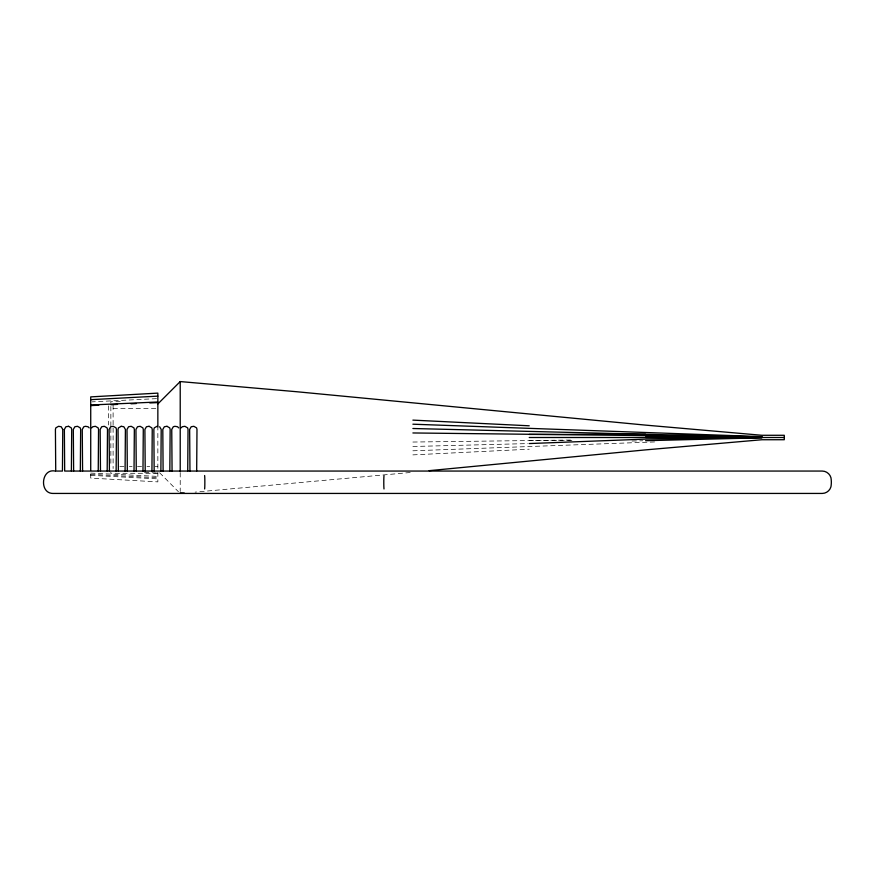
<?xml version="1.0" encoding="UTF-8"?>
<svg xmlns="http://www.w3.org/2000/svg" width="875" height="875" viewBox="0 0 875 875"><rect width="100%" height="100%" fill="white"/><g stroke="black" fill="none" stroke-linecap="round" stroke-linejoin="round"><path stroke-width="0.66" stroke-dasharray="4.38 3.28" d="M410.178 472.511L195.103 492.133M412.891 454.88L529.233 449.203M156.505 398.65L92.072 401.844M412.891 450.8L656.392 441.875M412.891 446.491L527.877 443.592M632.034 441.033L642.862 440.77M412.891 442.039L572.513 440.016M120.258 401.702L110.862 401.702L110.862 402.916M113.105 408.428L156.494 408.428M119.886 466.572L123.955 466.572M129.38 466.572L132.081 466.572M137.506 466.572L141.575 466.572M147 466.572L149.713 466.572M155.138 466.572L157.85 466.572M157.85 473.298L110.862 473.298L110.862 472.084M529.233 440.552L572.513 440.606M144.43 472.445L157.85 473.014M90.727 473.102L157.85 476.416M90.727 474.348L157.85 477.783M90.727 475.333L157.85 478.866M159.633 472.752L178.445 491.739M180.217 472.653L180.217 491.52M157.85 425.698L157.85 469.503M157.85 472.084L157.85 481.884L90.727 478.1L90.727 472.97M113.105 405.081L113.105 468.508M110.862 406.492L110.862 427.12M110.862 428.236L110.862 465.905M108.631 405.869L108.631 424.966"/><path stroke-width="1.31" d="M71.389 471.056L71.706 429.45L71.291 427.875L68.567 426.311M80.336 471.056L80.653 429.45L80.237 427.875L77.514 426.311L74.878 426.738L73.314 429.45L73.631 471.056M98.241 471.056L98.547 429.45L98.142 427.875L95.408 426.311L92.772 426.738L91.623 427.875M107.188 471.056L107.494 429.45L107.089 427.875L104.366 426.311L101.719 426.738L100.155 429.45L100.472 471.056M116.134 471.056L116.452 429.45L116.036 427.875L113.312 426.311L110.666 426.738L109.113 429.45L109.419 471.056M125.081 471.056L125.398 429.45L123.834 426.738L121.209 426.311M134.028 471.056L134.345 429.45L133.93 427.875L131.206 426.311L128.57 426.738L127.006 429.45L127.323 471.056M142.975 471.056L143.292 429.45L142.877 427.875L140.153 426.311L137.517 426.738L135.953 429.45L136.27 471.056M151.933 471.056L152.239 429.45L151.834 427.875L149.111 426.311M160.88 471.056L161.197 429.45L159.633 426.738M169.827 471.056L170.144 429.45L169.728 427.875L167.005 426.311M187.72 471.056L188.037 429.45L187.622 427.875L184.898 426.311L182.262 426.738L181.114 427.875M196.678 471.056L196.984 429.45L196.58 427.875L193.845 426.311L191.209 426.738L189.645 429.45L189.963 471.056M383.994 475.53L383.852 477.695A25.692 3.938 -90 0 0 383.852 486.795L383.994 488.961M204.641 488.961L204.783 486.795A25.714 4.069 90 0 0 204.783 477.695L204.641 475.53M429.122 470.673L645.575 449.881L761.895 439.742L784.273 439.72L784.273 435.28L761.895 435.28L645.575 425.119L296.538 391.716L180.217 381.566L157.85 403.944M121.198 426.311L118.475 427.875L118.059 429.45L118.366 471.056M156.986 426.311L154.262 427.875L153.858 429.45L154.164 471.056M184.275 493.073L180.217 492.953M157.85 396.134L90.727 399.667M110.862 404.72L117.578 404.414M130.998 403.78L136.369 403.539M157.85 401.986L90.727 405.005M149.789 402.948L157.85 402.609M90.727 405.584L98.787 405.245M529.233 443.559L645.564 439.119L761.895 437.5M645.564 440.705L761.895 437.795M529.233 434.448L645.564 434.295L761.895 436.92L412.891 432.961M645.564 437.5L761.895 437.205L645.564 435.881M68.545 426.311L65.92 426.738L64.367 429.45L64.673 471.056L822.303 471.056C826.263 471.078 829.905 473.878 830.944 477.695A18.681 13.267 -90 0 1 830.944 486.795C829.905 490.613 826.263 493.413 822.303 493.434L52.773 493.434C39.091 493.216 41.169 468.136 55.169 471.056M149.089 426.311L146.464 426.738L144.9 429.45L145.217 471.056M166.983 426.311L164.358 426.738L162.805 429.45L163.111 471.056M529.233 437.5L784.273 437.5M412.891 428.509L645.564 434.295M761.895 436.647L412.891 424.2M412.891 420.12L529.233 425.797M178.675 427.875L177.527 426.738L174.902 426.311L173.316 426.738L171.752 429.45L172.069 471.056M89.184 427.875L88.036 426.738L85.422 426.311L83.825 426.738L82.261 429.45L82.578 471.056M180.217 381.566L180.217 471.548M157.85 427.077L157.85 393.116L90.727 396.889L90.727 470.247M62.759 429.45L62.442 471.056L55.727 471.056L55.42 429.45L55.825 427.875L58.548 426.311L61.195 426.738L62.759 429.45"/></g></svg>
